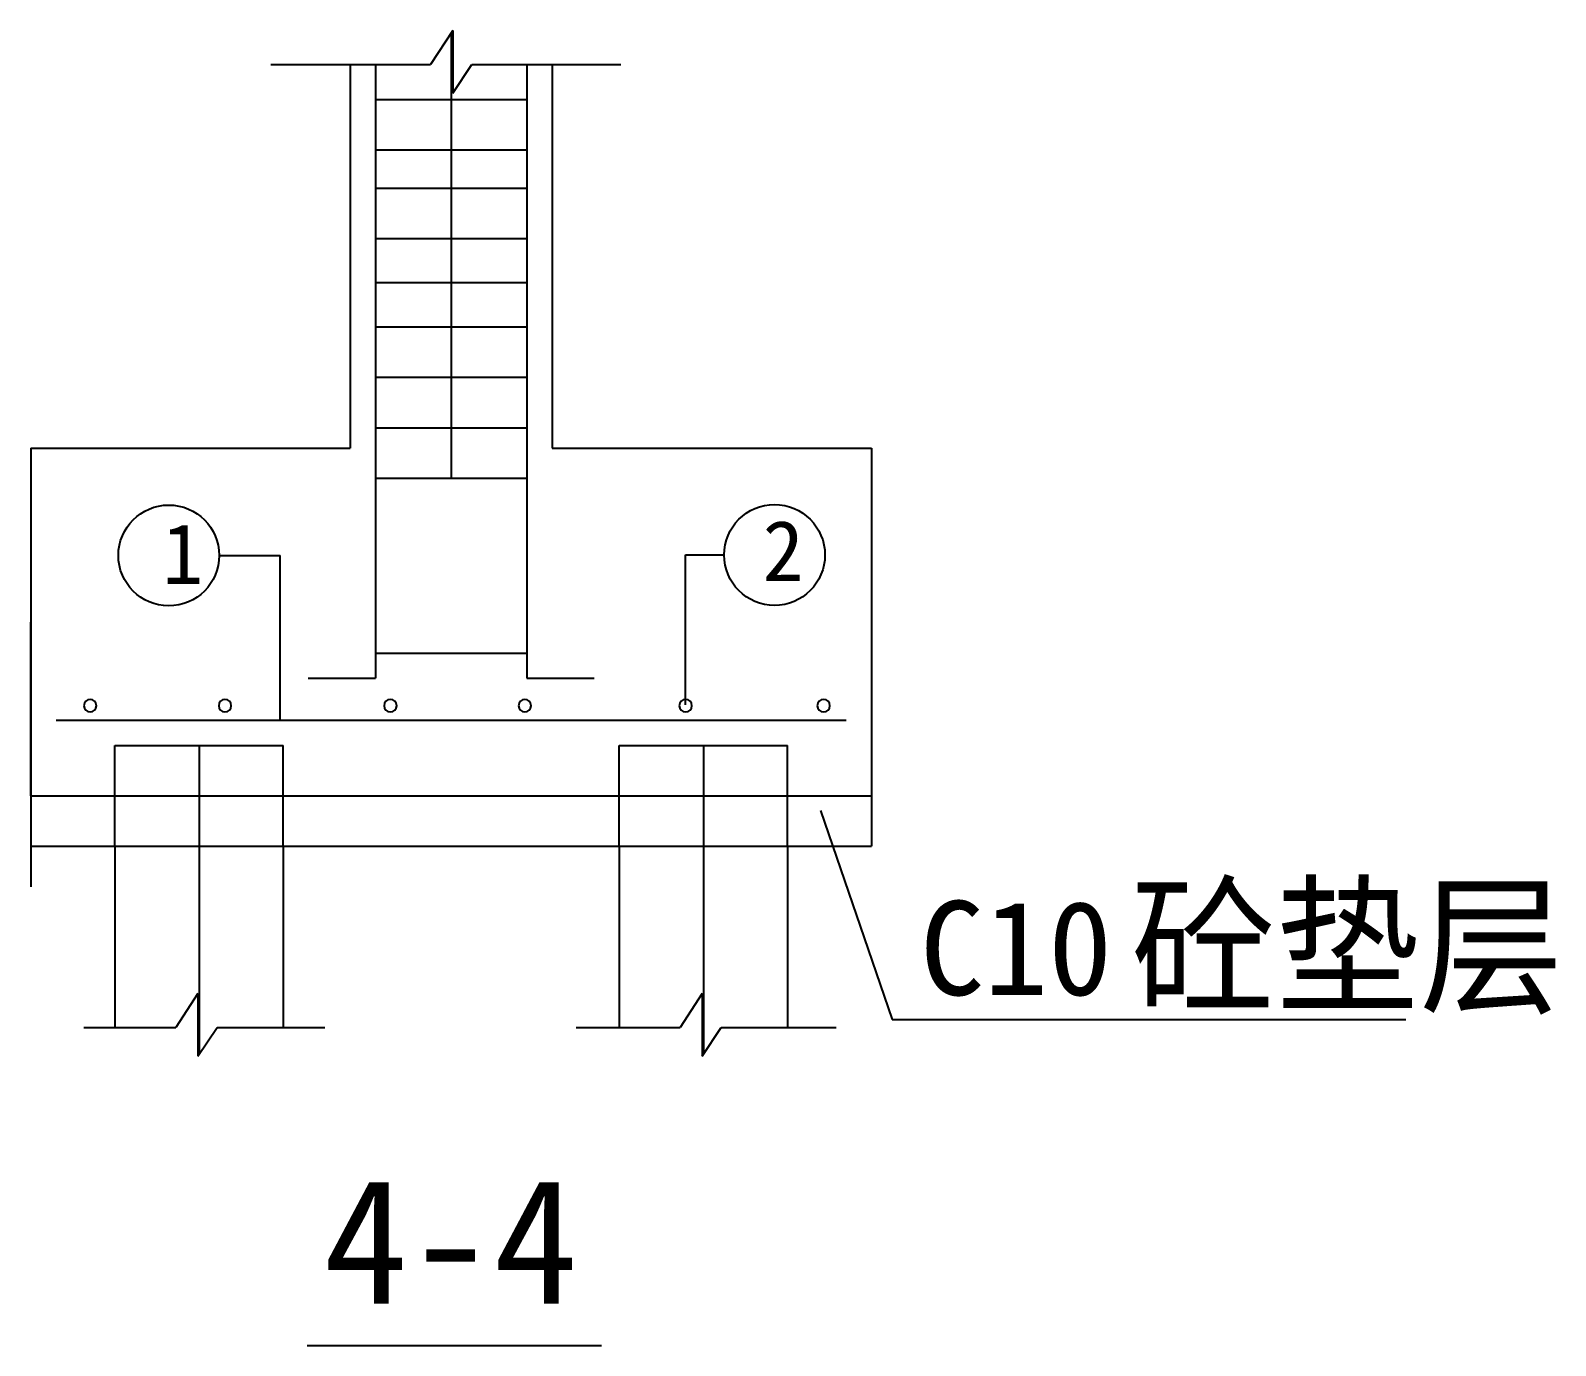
# Model space of a CAD drawing. Header units: metres. Extents: x 4568 to 182545, y -86951 to 35529.
# Drawn here: x 10853 to 14695, y -75310 to -71997 of the extents above; entities that cross this region are included whole.
import ezdxf

# ---------------------------------------------------------------- set-up
doc = ezdxf.new("R2010")
doc.units = ezdxf.units.M
for name, color, linetype in [('AXIS', 9, 'Continuous'), ('CCX', 7, 'Continuous'), ('HZ', 2, 'Continuous'), ('LIS', 2, 'Continuous'), ('LT', 7, 'Continuous'), ('LTX', 7, 'Continuous'), ('STEEL', 2, 'Continuous'), ('TXT', 7, 'Continuous')]:
    doc.layers.add(name, color=color, linetype=linetype)
doc.dimstyles.get("Standard").update_dxf_attribs({"dimtxt": 2.5, "dimasz": 2.5, "dimexe": 1.25, "dimexo": 0.625, "dimtad": 1, "dimcen": 2.5, "dimazin": 3, "dimtfac": 1, "dimtmove": 0, "dimatfit": 3})

# ---------------------------------------------------------------- blocks, each defined once
blk = doc.blocks.new('_CLOSEDFILLED')
at = {"color": 0, "linetype": 'BYBLOCK'}
blk.add_solid([(-1, 0), (0, 0), (-1, 0)], dxfattribs=at)
blk = doc.blocks.new('*D444')
for p, q in [((10854.56, -73049.48), (10854.56, -73487.5)), ((10854.31, -73487.5), (10854.06, -73487.5)), ((10854.56, -73925.52), (10854.56, -73487.5)), ((10854.56, -73487.5), (10854.56, -73487.5)), ((10854.81, -73487.5), (10855.06, -73487.5))]:
    blk.add_line(p, q)
at = {"layer": 'Defpoints'}
for p in [(10854.56, -73049.48), (10854.56, -73487.5), (10854.56, -73925.52)]:
    blk.add_point(p, dxfattribs=at)
at = {"layer": 'CCX', "xscale": 0.25, "yscale": 0.25}
blk.add_blockref('_CLOSEDFILLED', (10854.56, -73487.5), dxfattribs=at)
at = {"layer": 'CCX', "xscale": 0.25, "yscale": 0.25, "rotation": 180}
blk.add_blockref('_CLOSEDFILLED', (10854.56, -73487.5), dxfattribs=at)
at = {"layer": 'CCX', "insert": (10854.56, -73486.375), "char_height": 1, "attachment_point": 5}
blk.add_mtext('H', dxfattribs=at)
blk = doc.blocks.new('*D445')
for p, q in [((10854.56, -73798.5), (10854.56, -73856.4)), ((10854.31, -73856.4), (10854.06, -73856.4)), ((10854.56, -73925.52), (10854.56, -73856.4)), ((10854.56, -73856.4), (10854.56, -73856.4)), ((10854.81, -73856.4), (10855.06, -73856.4))]:
    blk.add_line(p, q)
at = {"layer": 'Defpoints'}
for p in [(10854.56, -73798.5), (10854.56, -73856.4), (10854.56, -73925.52)]:
    blk.add_point(p, dxfattribs=at)
at = {"layer": 'CCX', "xscale": 0.25, "yscale": 0.25}
blk.add_blockref('_CLOSEDFILLED', (10854.56, -73856.4), dxfattribs=at)
at = {"layer": 'CCX', "xscale": 0.25, "yscale": 0.25, "rotation": 180}
blk.add_blockref('_CLOSEDFILLED', (10854.56, -73856.4), dxfattribs=at)
at = {"layer": 'CCX', "insert": (10854.56, -73855.275), "char_height": 1, "attachment_point": 5}
blk.add_mtext('100', dxfattribs=at)
blk = doc.blocks.new('*D446')
for p, q in [((10854.56, -73925.52), (10854.56, -74154.72)), ((10854.56, -74052.55), (10854.56, -74154.72)), ((10854.31, -74154.72), (10854.06, -74154.72)), ((10854.56, -74154.72), (10854.56, -74154.72)), ((10854.81, -74154.72), (10855.06, -74154.72))]:
    blk.add_line(p, q)
at = {"layer": 'Defpoints'}
for p in [(10854.56, -73925.52), (10854.56, -74052.55), (10854.56, -74154.72)]:
    blk.add_point(p, dxfattribs=at)
at = {"layer": 'CCX', "xscale": 0.25, "yscale": 0.25}
blk.add_blockref('_CLOSEDFILLED', (10854.56, -74154.72), dxfattribs=at)
at = {"layer": 'CCX', "xscale": 0.25, "yscale": 0.25, "rotation": 180}
blk.add_blockref('_CLOSEDFILLED', (10854.56, -74154.72), dxfattribs=at)
at = {"layer": 'CCX', "insert": (10854.56, -74153.595), "char_height": 1, "attachment_point": 5}
blk.add_mtext('80', dxfattribs=at)
blk = doc.blocks.new('*D447')
for p, q in [((10854.31, -73597.22), (10854.06, -73597.22)), ((10854.56, -73798.5), (10854.56, -73597.22)), ((10854.56, -73734.99), (10854.56, -73597.22)), ((10854.56, -73597.22), (10854.56, -73597.22)), ((10854.81, -73597.22), (10855.06, -73597.22))]:
    blk.add_line(p, q)
at = {"layer": 'Defpoints'}
for p in [(10854.56, -73597.22), (10854.56, -73734.99), (10854.56, -73798.5)]:
    blk.add_point(p, dxfattribs=at)
at = {"layer": 'CCX', "xscale": 0.25, "yscale": 0.25}
blk.add_blockref('_CLOSEDFILLED', (10854.56, -73597.22), dxfattribs=at)
at = {"layer": 'CCX', "xscale": 0.25, "yscale": 0.25, "rotation": 180}
blk.add_blockref('_CLOSEDFILLED', (10854.56, -73597.22), dxfattribs=at)
at = {"layer": 'CCX', "insert": (10854.56, -73596.095), "char_height": 1, "attachment_point": 5}
blk.add_mtext('35', dxfattribs=at)

msp = doc.modelspace()

# ---------------------------------------------------------------- linework, layer by layer
at = {"layer": 'AXIS'}
for p, q in [((11913.06, -72002.89), (11913.06, -73125)), ((11277.96, -73798.5), (11277.96, -74577.29)), ((12548.17, -73798.5), (12548.17, -74577.29))]:
    msp.add_line(p, q, dxfattribs=at)
at = {"layer": 'LIS'}
for p, q in [((11659.02, -72082.91), (11659.02, -73049.48)), ((12167.11, -72082.91), (12167.11, -73049.48)), ((10854.56, -73049.48), (11659.02, -73049.48)), ((10854.56, -73049.48), (10854.56, -74052.55)), ((12167.11, -73049.48), (12971.57, -73049.48)), ((12971.57, -73049.48), (12971.57, -74052.55)), ((10854.56, -73925.52), (12971.57, -73925.52)), ((10854.56, -74052.55), (12971.57, -74052.55))]:
    msp.add_line(p, q, dxfattribs=at)
at = {"layer": 'LT'}
for p, q in [((11916.79, -71997.17), (11860.93, -72082.91)), ((11916.79, -71997.17), (11916.79, -72154.82)), ((11458.76, -72082.91), (11860.93, -72082.91)), ((11916.79, -72154.82), (11964.76, -72082.91)), ((11964.76, -72082.91), (12340.23, -72082.91)), ((11328.85, -73319.81), (11482.51, -73319.81)), ((11482.51, -73734.99), (11482.51, -73319.81)), ((12503.51, -73695.97), (12503.51, -73318.56)), ((12503.51, -73318.56), (12600.43, -73318.56)), ((12843.43, -73962.26), (13023.56, -74489.15)), ((11066.26, -74052.55), (11066.26, -74509.37)), ((11489.66, -74052.55), (11489.66, -74509.37)), ((12336.47, -74052.55), (12336.47, -74509.37)), ((12759.87, -74052.55), (12759.87, -74509.37)), ((11275.3, -74423.63), (11219.44, -74509.37)), ((11275.3, -74423.63), (11275.3, -74581.28)), ((12545.51, -74423.63), (12489.64, -74509.37)), ((12545.51, -74423.63), (12545.51, -74581.28)), ((10988.17, -74509.37), (11219.44, -74509.37)), ((11275.3, -74581.28), (11323.27, -74509.37)), ((11323.27, -74509.37), (11595.18, -74509.37)), ((12228.09, -74509.37), (12489.64, -74509.37)), ((12545.51, -74581.28), (12593.48, -74509.37)), ((12593.48, -74509.37), (12882.71, -74509.37)), ((13023.56, -74489.15), (14317.34, -74489.15))]:
    msp.add_line(p, q, dxfattribs=at)
for points in [[(10987.87, -73698.25, 1), (11019.63, -73698.25, 1)], [(11327.45, -73698.25, 1), (11359.2, -73698.25, 1)], [(11744, -73698.25, 1), (11775.76, -73698.25, 1)], [(12082.73, -73698.25, 1), (12114.48, -73698.25, 1)], [(12487.51, -73698.25, 1), (12519.27, -73698.25, 1)], [(12835.13, -73698.25, 1), (12866.88, -73698.25, 1)]]:
    msp.add_lwpolyline(points, format="xyb", close=True, dxfattribs=at)
msp.add_lwpolyline([(11550.1, -75310.2), (12292.04, -75310.2)], dxfattribs=at)
for centre in [(11201.83, -73319.81), (12727.45, -73318.56)]:
    msp.add_circle(centre, 127.02, dxfattribs=at)
at = {"layer": 'LTX'}
for p, q in [((11066.26, -73798.5), (11489.66, -73798.5)), ((11066.26, -74052.55), (11066.26, -73798.5)), ((11489.66, -74052.55), (11489.66, -73798.5)), ((12336.47, -74052.55), (12336.47, -73798.5)), ((12336.47, -73798.5), (12759.87, -73798.5)), ((12759.87, -74052.55), (12759.87, -73798.5))]:
    msp.add_line(p, q, dxfattribs=at)
at = {"layer": 'STEEL'}
for p, q in [((11722.53, -72082.91), (11722.53, -73629.14)), ((12103.6, -72082.91), (12103.6, -73629.14)), ((11722.53, -72171.11), (12103.6, -72171.11)), ((11722.53, -72298.13), (12103.6, -72298.13)), ((11722.53, -72394.01), (12103.6, -72394.01)), ((11722.53, -72521.03), (12103.6, -72521.03)), ((11722.53, -72632.48), (12103.6, -72632.48)), ((11722.53, -72743.94), (12103.6, -72743.94)), ((11722.53, -72870.96), (12103.6, -72870.96)), ((11722.53, -72997.98), (12103.6, -72997.98)), ((11722.53, -73125), (12103.6, -73125)), ((11722.53, -73566.33), (12103.6, -73566.33)), ((11553.17, -73629.14), (11722.53, -73629.14)), ((12103.6, -73629.14), (12272.96, -73629.14)), ((10918.07, -73734.99), (12908.06, -73734.99))]:
    msp.add_line(p, q, dxfattribs=at)

# ---------------------------------------------------------------- texts
at = {"layer": 'HZ'}
for s, p in [('1', (11185.03, -73391.63)), ('2', (12697.47, -73384.14))]:
    msp.add_text(s, height=152.42, dxfattribs=at).set_placement(p)
at = {"layer": 'TXT'}
for s, height, p in [('砼垫层', 279.44, (13625.51, -74443.03)), ('C10', 237.1, (13094.09, -74427.31)), ('4-4', 315, (11590.69, -75204.79))]:
    msp.add_text(s, height=height, dxfattribs=at).set_placement(p)

# ---------------------------------------------------------------- dimensions: what is measured, and where the dimension line sits
at = {"layer": 'CCX'}
for base, p1, p2, text, picture, middle in [((10854.56, -73487.5), (10854.56, -73925.52), (10854.56, -73049.48), 'H', '*D444', (10854.56, -73486.375)), ((10854.56, -73597.22), (10854.56, -73798.5), (10854.56, -73734.99), '35', '*D447', (10854.56, -73596.095)), ((10854.56, -73856.4), (10854.56, -73925.52), (10854.56, -73798.5), '100', '*D445', (10854.56, -73855.275)), ((10854.56, -74154.72), (10854.56, -73925.52), (10854.56, -74052.55), '80', '*D446', (10854.56, -74153.595))]:
    dim = msp.add_linear_dim(base=base, p1=p1, p2=p2, text=text, dimstyle='Standard', dxfattribs=at)
    dim.commit()
    dim.dimension.update_dxf_attribs({"geometry": picture, "text_midpoint": middle})

doc.saveas('drawing.dxf')
